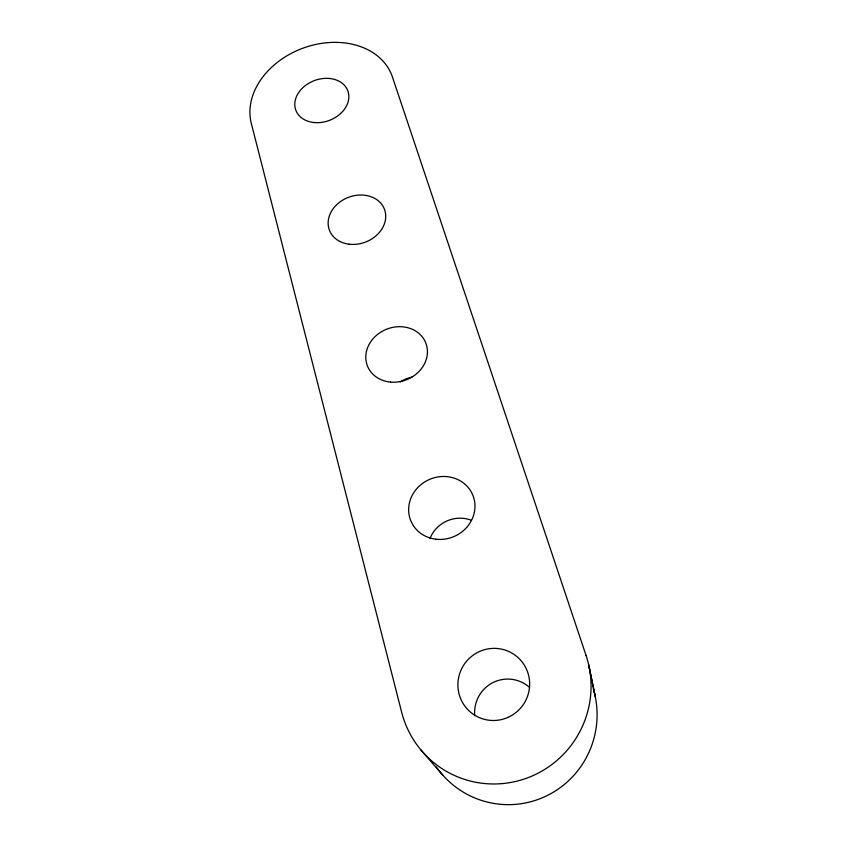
<?xml version="1.0" encoding="UTF-8"?>
<svg xmlns="http://www.w3.org/2000/svg" width="847" height="847" viewBox="0 0 847 847"><rect width="100%" height="100%" fill="white"/><g stroke="black" fill="none" stroke-linecap="round" stroke-linejoin="round"><path stroke-width="1.27" d="M420.821 749.828L442.706 775.047M588.559 664.27L594.742 694.212M589.205 667.256L595.335 696.986M593.292 688.749A89.718 88.511 -84.8 0 1 547.437 795.439A89.718 88.511 -84.8 0 1 436.279 766.906M474.744 715.662A33.467 33.022 -84 0 1 528.983 686.938M430.032 538.438A30.99 29.211 -24.1 0 1 470.943 520.122M400.26 381.933A29.116 25.791 -21.6 0 1 411.875 377.148M586.082 655.504L392.479 77.109A74.367 57.003 -20.6 0 0 306.233 47.04A74.367 57.003 -20.6 0 0 251.305 123.387L401.669 712.285A97.056 95.859 -57.8 0 0 522.101 779.706A97.056 95.859 -57.8 0 0 586.082 655.504M507.861 717.441A36.209 35.754 -56.6 0 0 515.336 655.345A36.209 35.754 -56.6 0 0 458.153 680.512A36.209 35.754 -56.6 0 0 507.861 717.441M435.877 539.2A33.552 31.074 -23.6 0 0 473.039 495.696A33.552 31.074 -23.6 0 0 416.523 488.973A33.552 31.074 -23.6 0 0 435.877 539.2M390.573 382.092A31.36 27.168 -21.6 0 0 425.808 343.003A31.36 27.168 -21.6 0 0 373.442 338.271A31.36 27.168 -21.6 0 0 390.573 382.092M349.102 244.201A29.444 23.949 -20.9 0 0 384.845 210.395A29.444 23.949 -20.9 0 0 336.841 204.55A29.444 23.949 -20.9 0 0 349.102 244.201M314.121 122.54A27.75 21.27 -20.6 0 0 348.117 91.656A27.75 21.27 -20.6 0 0 303.226 87.326A27.75 21.27 -20.6 0 0 314.121 122.54"/></g></svg>
